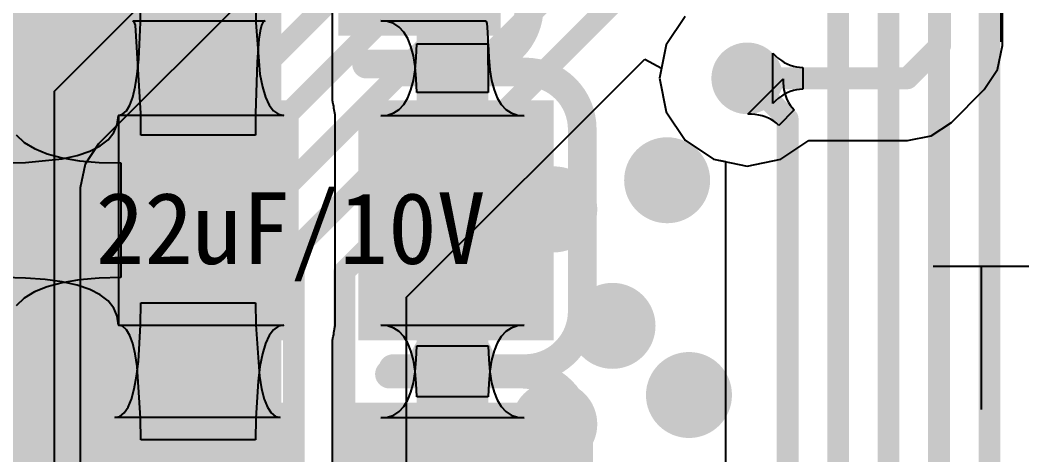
# Model space of a CAD drawing. Header units: millimetres. Extents: x -30 to 3.5, y -1.1 to 91.3.
# Drawn here: x -11.7 to -4.66, y 55.87 to 58.9 of the extents above; entities that cross this region are included whole.
import ezdxf

# ---------------------------------------------------------------- set-up
doc = ezdxf.new("R2010")
doc.units = ezdxf.units.MM
for name, color, linetype in [('BottomLayer', 5, 'Continuous'), ('MultiLayer', 9, 'Continuous'), ('TopLayer', 1, 'Continuous'), ('TopOverlay', 2, 'Continuous'), ('TopPaste', 8, 'Continuous'), ('TopSolder', 216, 'Continuous'), ('ViaHoleLayer', 16, 'Continuous')]:
    doc.layers.add(name, color=color, linetype=linetype)

# ---------------------------------------------------------------- blocks, each defined once
blk = doc.blocks.new('LC_0805_C_3')
at = {"layer": 'TopLayer'}
for points in [[(-1.47, -0.735), (-0.31, -0.735), (-1.47, 0.735), (-0.31, 0.735)], [(0.31, -0.735), (1.47, -0.735), (0.31, 0.735), (1.47, 0.735)]]:
    blk.add_solid(points, dxfattribs=at)
at = {"layer": 'TopOverlay', "const_width": 0.2}
for points in [[(-1.77, 0.635, -0.414214), (-1.37, 1.035)], [(1.37, 1.035, -0.414213), (1.77, 0.635)], [(-1.37, -1.035, -0.414213), (-1.77, -0.635)], [(1.77, -0.635, -0.414214), (1.37, -1.035)]]:
    blk.add_lwpolyline(points, format="xyb", dxfattribs=at)
for points in [[(-1.37, 1.035), (-0.45, 1.035)], [(0.45, 1.035), (1.37, 1.035)], [(-1.77, -0.635), (-1.77, 0.635)], [(1.77, -0.635), (1.77, 0.635)], [(-1.37, -1.035), (-0.45, -1.035)], [(0.45, -1.035), (1.37, -1.035)]]:
    blk.add_lwpolyline(points, dxfattribs=at)
at = {"layer": 'TopOverlay', "const_width": 0.1}
for points in [[(-1.42, 1.035, 1), (-1.32, 1.035, 1)], [(-1.42, 1.035, 1), (-1.32, 1.035, 1)], [(-0.5, 1.035, 1), (-0.4, 1.035, 1)], [(0.4, 1.035, 1), (0.5, 1.035, 1)], [(1.32, 1.035, 1), (1.42, 1.035, 1)], [(1.32, 1.035, 1), (1.42, 1.035, 1)], [(-1.82, 0.635, 1), (-1.72, 0.635, 1)], [(-1.82, 0.635, 1), (-1.72, 0.635, 1)], [(1.72, 0.635, 1), (1.82, 0.635, 1)], [(1.72, 0.635, 1), (1.82, 0.635, 1)], [(-1.82, -0.635, 1), (-1.72, -0.635, 1)], [(-1.82, -0.635, 1), (-1.72, -0.635, 1)], [(1.72, -0.635, 1), (1.82, -0.635, 1)], [(1.72, -0.635, 1), (1.82, -0.635, 1)], [(-1.42, -1.035, 1), (-1.32, -1.035, 1)], [(-1.42, -1.035, 1), (-1.32, -1.035, 1)], [(-0.5, -1.035, 1), (-0.4, -1.035, 1)], [(0.4, -1.035, 1), (0.5, -1.035, 1)], [(1.32, -1.035, 1), (1.42, -1.035, 1)], [(1.32, -1.035, 1), (1.42, -1.035, 1)]]:
    blk.add_lwpolyline(points, format="xyb", close=True, dxfattribs=at)
at = {"layer": 'TopPaste'}
for points in [[(-1.47, -0.735), (-0.31, -0.735), (-1.47, 0.735), (-0.31, 0.735)], [(0.31, -0.735), (1.47, -0.735), (0.31, 0.735), (1.47, 0.735)]]:
    blk.add_solid(points, dxfattribs=at)
at = {"layer": 'TopSolder'}
for points in [[(-1.5716, -0.8366), (-0.2084, -0.8366), (-1.5716, 0.8366), (-0.2084, 0.8366)], [(0.2084, -0.8366), (1.5716, -0.8366), (0.2084, 0.8366), (1.5716, 0.8366)]]:
    blk.add_solid(points, dxfattribs=at)
blk = doc.blocks.new('IND_4X4_33')
at = {"layer": 'TopLayer'}
for points in [[(-0.75, -2), (-0.75, 2), (-2.25, -2), (-2.25, 2)], [(2.25, -2), (2.25, 2), (0.75, -2), (0.75, 2)]]:
    blk.add_solid(points, dxfattribs=at)
at = {"layer": 'TopOverlay', "const_width": 0.127}
for points in [[(-0.85, 1.9), (0.85, 1.9)], [(-0.85, -1.9), (0.85, -1.9)]]:
    blk.add_lwpolyline(points, dxfattribs=at)
at = {"layer": 'TopOverlay', "const_width": 0.0635}
for points in [[(-0.8818, 1.9, 1), (-0.8183, 1.9, 1)], [(0.8183, 1.9, 1), (0.8818, 1.9, 1)], [(-0.8818, -1.9, 1), (-0.8183, -1.9, 1)], [(0.8183, -1.9, 1), (0.8818, -1.9, 1)]]:
    blk.add_lwpolyline(points, format="xyb", close=True, dxfattribs=at)
at = {"layer": 'TopPaste'}
for points in [[(-0.75, -2), (-0.75, 2), (-2.25, -2), (-2.25, 2)], [(2.25, -2), (2.25, 2), (0.75, -2), (0.75, 2)]]:
    blk.add_solid(points, dxfattribs=at)
at = {"layer": 'TopSolder'}
for points in [[(-0.6484, -2.1016), (-0.6484, 2.1016), (-2.3516, -2.1016), (-2.3516, 2.1016)], [(2.3516, -2.1016), (2.3516, 2.1016), (0.6484, -2.1016), (0.6484, 2.1016)]]:
    blk.add_solid(points, dxfattribs=at)
blk = doc.blocks.new('LC_0603_C_57')
at = {"layer": 'TopLayer'}
for points in [[(-1.235, -0.49), (-0.305, -0.49), (-1.235, 0.49), (-0.305, 0.49)], [(0.305, -0.49), (1.235, -0.49), (0.305, 0.49), (1.235, 0.49)]]:
    blk.add_solid(points, dxfattribs=at)
at = {"layer": 'TopOverlay', "const_width": 0.2}
for points in [[(-1.535, 0.39, -0.414213), (-1.135, 0.79)], [(1.135, 0.79, -0.414213), (1.535, 0.39)], [(-1.135, -0.79, -0.414213), (-1.535, -0.39)], [(1.535, -0.39, -0.414213), (1.135, -0.79)]]:
    blk.add_lwpolyline(points, format="xyb", dxfattribs=at)
for points in [[(-1.135, 0.79), (-0.4, 0.79)], [(0.4, 0.79), (1.135, 0.79)], [(-1.535, -0.39), (-1.535, 0.39)], [(1.535, -0.39), (1.535, 0.39)], [(-1.135, -0.79), (-0.4, -0.79)], [(0.4, -0.79), (1.135, -0.79)]]:
    blk.add_lwpolyline(points, dxfattribs=at)
at = {"layer": 'TopOverlay', "const_width": 0.1}
for points in [[(-1.185, 0.79, 1), (-1.085, 0.79, 1)], [(-1.185, 0.79, 1), (-1.085, 0.79, 1)], [(-0.45, 0.79, 1), (-0.35, 0.79, 1)], [(0.35, 0.79, 1), (0.45, 0.79, 1)], [(1.085, 0.79, 1), (1.185, 0.79, 1)], [(1.085, 0.79, 1), (1.185, 0.79, 1)], [(-1.585, 0.39, 1), (-1.485, 0.39, 1)], [(-1.585, 0.39, 1), (-1.485, 0.39, 1)], [(1.485, 0.39, 1), (1.585, 0.39, 1)], [(1.485, 0.39, 1), (1.585, 0.39, 1)], [(-1.585, -0.39, 1), (-1.485, -0.39, 1)], [(-1.585, -0.39, 1), (-1.485, -0.39, 1)], [(1.485, -0.39, 1), (1.585, -0.39, 1)], [(1.485, -0.39, 1), (1.585, -0.39, 1)], [(-1.185, -0.79, 1), (-1.085, -0.79, 1)], [(-1.185, -0.79, 1), (-1.085, -0.79, 1)], [(-0.45, -0.79, 1), (-0.35, -0.79, 1)], [(0.35, -0.79, 1), (0.45, -0.79, 1)], [(1.085, -0.79, 1), (1.185, -0.79, 1)], [(1.085, -0.79, 1), (1.185, -0.79, 1)]]:
    blk.add_lwpolyline(points, format="xyb", close=True, dxfattribs=at)
at = {"layer": 'TopPaste'}
for points in [[(-1.235, -0.49), (-0.305, -0.49), (-1.235, 0.49), (-0.305, 0.49)], [(0.305, -0.49), (1.235, -0.49), (0.305, 0.49), (1.235, 0.49)]]:
    blk.add_solid(points, dxfattribs=at)
at = {"layer": 'TopSolder'}
for points in [[(-1.3366, -0.5916), (-0.2034, -0.5916), (-1.3366, 0.5916), (-0.2034, 0.5916)], [(0.2034, -0.5916), (1.3366, -0.5916), (0.2034, 0.5916), (1.3366, 0.5916)]]:
    blk.add_solid(points, dxfattribs=at)
blk = doc.blocks.new('LC_0805_C_58')
at = {"layer": 'TopLayer'}
for points in [[(-1.47, -0.735), (-0.31, -0.735), (-1.47, 0.735), (-0.31, 0.735)], [(0.31, -0.735), (1.47, -0.735), (0.31, 0.735), (1.47, 0.735)]]:
    blk.add_solid(points, dxfattribs=at)
at = {"layer": 'TopOverlay', "const_width": 0.2}
for points in [[(-1.77, 0.635, -0.414214), (-1.37, 1.035)], [(1.37, 1.035, -0.414213), (1.77, 0.635)], [(-1.37, -1.035, -0.414213), (-1.77, -0.635)], [(1.77, -0.635, -0.414214), (1.37, -1.035)]]:
    blk.add_lwpolyline(points, format="xyb", dxfattribs=at)
for points in [[(-1.37, 1.035), (-0.45, 1.035)], [(0.45, 1.035), (1.37, 1.035)], [(-1.77, -0.635), (-1.77, 0.635)], [(1.77, -0.635), (1.77, 0.635)], [(-1.37, -1.035), (-0.45, -1.035)], [(0.45, -1.035), (1.37, -1.035)]]:
    blk.add_lwpolyline(points, dxfattribs=at)
at = {"layer": 'TopOverlay', "const_width": 0.1}
for points in [[(-1.42, 1.035, 1), (-1.32, 1.035, 1)], [(-1.42, 1.035, 1), (-1.32, 1.035, 1)], [(-0.5, 1.035, 1), (-0.4, 1.035, 1)], [(0.4, 1.035, 1), (0.5, 1.035, 1)], [(1.32, 1.035, 1), (1.42, 1.035, 1)], [(1.32, 1.035, 1), (1.42, 1.035, 1)], [(-1.82, 0.635, 1), (-1.72, 0.635, 1)], [(-1.82, 0.635, 1), (-1.72, 0.635, 1)], [(1.72, 0.635, 1), (1.82, 0.635, 1)], [(1.72, 0.635, 1), (1.82, 0.635, 1)], [(-1.82, -0.635, 1), (-1.72, -0.635, 1)], [(-1.82, -0.635, 1), (-1.72, -0.635, 1)], [(1.72, -0.635, 1), (1.82, -0.635, 1)], [(1.72, -0.635, 1), (1.82, -0.635, 1)], [(-1.42, -1.035, 1), (-1.32, -1.035, 1)], [(-1.42, -1.035, 1), (-1.32, -1.035, 1)], [(-0.5, -1.035, 1), (-0.4, -1.035, 1)], [(0.4, -1.035, 1), (0.5, -1.035, 1)], [(1.32, -1.035, 1), (1.42, -1.035, 1)], [(1.32, -1.035, 1), (1.42, -1.035, 1)]]:
    blk.add_lwpolyline(points, format="xyb", close=True, dxfattribs=at)
at = {"layer": 'TopPaste'}
for points in [[(-1.47, -0.735), (-0.31, -0.735), (-1.47, 0.735), (-0.31, 0.735)], [(0.31, -0.735), (1.47, -0.735), (0.31, 0.735), (1.47, 0.735)]]:
    blk.add_solid(points, dxfattribs=at)
at = {"layer": 'TopSolder'}
for points in [[(-1.5716, -0.8366), (-0.2084, -0.8366), (-1.5716, 0.8366), (-0.2084, 0.8366)], [(0.2084, -0.8366), (1.5716, -0.8366), (0.2084, 0.8366), (1.5716, 0.8366)]]:
    blk.add_solid(points, dxfattribs=at)

msp = doc.modelspace()

# ---------------------------------------------------------------- linework, layer by layer
at = {"layer": 'BottomLayer'}
for p, q in [((-8.5995, 60.5947), (-11.1557, 58.0385)), ((-11.4628, 58.4068), (-10.8341, 59.0355)), ((-9.0063, 56.9683), (-7.3439, 58.6306)), ((-7.3439, 58.6306), (-7.2269, 58.5681)), ((-7.2269, 58.5681), (-7.2412, 58.4962)), ((-7.2412, 58.4962), (-7.1946, 58.2621)), ((-6.6254, 58.2462), (-6.3794, 58.4922)), ((-6.3794, 58.4922), (-6.379, 58.4655)), ((-6.379, 58.4655), (-6.377, 58.4399)), ((-6.377, 58.4399), (-6.3733, 58.4155)), ((-11.4628, 49.1394), (-11.4628, 58.4068)), ((-6.3733, 58.4155), (-6.368, 58.3921)), ((-6.368, 58.3921), (-6.361, 58.3699)), ((-6.361, 58.3699), (-6.3523, 58.3487)), ((-6.3523, 58.3487), (-6.342, 58.3287)), ((-6.342, 58.3287), (-6.33, 58.3099)), ((-6.33, 58.3099), (-6.3164, 58.2921)), ((-6.3164, 58.2921), (-6.3012, 58.2755)), ((-7.1946, 58.2621), (-7.062, 58.0636)), ((-6.5987, 58.2458), (-6.6254, 58.2462)), ((-6.5731, 58.2438), (-6.5987, 58.2458)), ((-6.5487, 58.2401), (-6.5731, 58.2438)), ((-6.5253, 58.2348), (-6.5487, 58.2401)), ((-6.5031, 58.2278), (-6.5253, 58.2348)), ((-6.4819, 58.2191), (-6.5031, 58.2278)), ((-6.4619, 58.2088), (-6.4819, 58.2191)), ((-6.4431, 58.1968), (-6.4619, 58.2088)), ((-6.3012, 58.2755), (-6.4087, 58.168)), ((-6.4253, 58.1832), (-6.4431, 58.1968)), ((-6.4087, 58.168), (-6.4253, 58.1832)), ((-11.1557, 58.0385), (-11.2499, 57.8976)), ((-7.062, 58.0636), (-6.8635, 57.931)), ((-6.8635, 57.931), (-6.7815, 57.9147)), ((-11.2499, 57.8976), (-11.2829, 57.7314)), ((-6.7815, 57.9147), (-6.7815, 40.0734)), ((-11.2829, 57.7314), (-11.2829, 51.2482)), ((-9.0063, 51.8314), (-9.0063, 56.9683))]:
    msp.add_line(p, q, dxfattribs=at)
for points, const_width in [([(-4.9392, 40.7076), (-4.9392, 60.7503)], 0.152), ([(-11.3746, 58.0167), (-9.0678, 60.3235)], 0.5), ([(-12.0746, 58.6602), (-10.4606, 60.2742)], 0.5), ([(-10.8486, 57.7314), (-8.1652, 60.4148)], 0.152), ([(-5.2912, 40.5464), (-5.2912, 60.3584)], 0.152), ([(-10.4966, 57.5856), (-7.8132, 60.269)], 0.152), ([(-10.1446, 57.4398), (-7.4612, 60.1232)], 0.152), ([(-9.7926, 57.294), (-7.1092, 59.9774)], 0.152), ([(-9.4406, 57.1482), (-6.7572, 59.8316)], 0.152), ([(-5.6432, 40.365), (-5.6432, 59.7205)], 0.152), ([(-5.9952, 40.2192), (-5.9952, 59.259)], 0.152), ([(-6.6294, 58.4962), (-6.3472, 58.214)], 0.152), ([(-6.3472, 40.0734), (-6.3472, 58.214)], 0.152), ([(-11.3746, 48.8488), (-11.3746, 58.0167)], 0.5), ([(-10.8486, 51.2482), (-10.8486, 57.7314)], 0.152), ([(-10.4966, 51.394), (-10.4966, 57.5856)], 0.152), ([(-10.1446, 51.5398), (-10.1446, 57.4398)], 0.152), ([(-9.7926, 51.6856), (-9.7926, 57.294)], 0.152), ([(-9.4406, 51.8314), (-9.4406, 57.1482)], 0.152)]:
    msp.add_lwpolyline(points, dxfattribs=dict(at, const_width=const_width))
for points, const_width in [([(-6.7544, 58.4962, 1), (-6.5044, 58.4962, 1)], 0.25), ([(-6.6674, 58.4962, 1), (-6.5914, 58.4962, 1)], 0.076), ([(-6.3852, 58.214, 1), (-6.3092, 58.214, 1)], 0.076), ([(-6.3852, 58.214, 1), (-6.3092, 58.214, 1)], 0.076), ([(-11.4996, 58.0167, 1), (-11.2496, 58.0167, 1)], 0.25), ([(-11.4996, 58.0167, 1), (-11.2496, 58.0167, 1)], 0.25), ([(-7.3382, 57.785, 1), (-7.0382, 57.785, 1)], 0.3), ([(-8.1256, 57.5818, 1), (-7.8256, 57.5818, 1)], 0.3), ([(-10.8866, 57.7314, 1), (-10.8106, 57.7314, 1)], 0.076), ([(-10.8866, 57.7314, 1), (-10.8106, 57.7314, 1)], 0.076), ([(-10.5346, 57.5856, 1), (-10.4586, 57.5856, 1)], 0.076), ([(-10.5346, 57.5856, 1), (-10.4586, 57.5856, 1)], 0.076), ([(-10.1826, 57.4398, 1), (-10.1066, 57.4398, 1)], 0.076), ([(-10.1826, 57.4398, 1), (-10.1066, 57.4398, 1)], 0.076), ([(-9.8306, 57.294, 1), (-9.7546, 57.294, 1)], 0.076), ([(-9.8306, 57.294, 1), (-9.7546, 57.294, 1)], 0.076), ([(-9.4786, 57.1482, 1), (-9.4026, 57.1482, 1)], 0.076), ([(-9.4786, 57.1482, 1), (-9.4026, 57.1482, 1)], 0.076), ([(-7.7192, 56.769, 1), (-7.4192, 56.769, 1)], 0.3), ([(-8.8368, 56.4896, 1), (-8.5368, 56.4896, 1)], 0.3), ([(-7.1858, 56.2864, 1), (-6.8858, 56.2864, 1)], 0.3), ([(-8.1256, 56.0832, 1), (-7.8256, 56.0832, 1)], 0.3)]:
    msp.add_lwpolyline(points, format="xyb", close=True, dxfattribs=dict(at, const_width=const_width))
at = {"layer": 'MultiLayer'}
for points, const_width in [([(-6.7544, 58.4962, 1), (-6.5044, 58.4962, 1)], 0.25), ([(-7.3382, 57.785, 1), (-7.0382, 57.785, 1)], 0.3), ([(-8.1256, 57.5818, 1), (-7.8256, 57.5818, 1)], 0.3), ([(-7.7192, 56.769, 1), (-7.4192, 56.769, 1)], 0.3), ([(-8.8368, 56.4896, 1), (-8.5368, 56.4896, 1)], 0.3), ([(-7.1858, 56.2864, 1), (-6.8858, 56.2864, 1)], 0.3), ([(-8.1256, 56.0832, 1), (-7.8256, 56.0832, 1)], 0.3)]:
    msp.add_lwpolyline(points, format="xyb", close=True, dxfattribs=dict(at, const_width=const_width))
at = {"layer": 'TopLayer'}
for p, q in [((-4.8489, 58.7248), (-4.8489, 61.1649)), ((-9.5237, 58.3422), (-9.5237, 60.6699)), ((-10.8622, 58.8853), (-10.8606, 59.0373)), ((-10.0606, 59.0373), (-10.0586, 58.8853)), ((-7.062, 58.9288), (-7.1946, 58.7303)), ((-10.9064, 58.8905), (-10.9171, 58.8985)), ((-10.9171, 58.8985), (-9.9937, 58.8985)), ((-10.8968, 58.8665), (-10.9064, 58.8905)), ((-10.8612, 58.2505), (-10.8968, 58.8665)), ((-10.8747, 58.6293), (-10.8622, 58.8853)), ((-10.0586, 58.8853), (-10.0291, 58.5253)), ((-10.0178, 58.8665), (-10.0278, 58.8265)), ((-10.0064, 58.8905), (-10.0178, 58.8665)), ((-9.9937, 58.8985), (-10.0064, 58.8905)), ((-9.1383, 58.8935), (-9.1858, 58.8985)), ((-9.1858, 58.8985), (-8.4537, 58.8985)), ((-9.0958, 58.8785), (-9.1383, 58.8935)), ((-9.0583, 58.8535), (-9.0958, 58.8785)), ((-9.0258, 58.8185), (-9.0583, 58.8535)), ((-8.4537, 58.8985), (-8.4503, 58.8935)), ((-8.4503, 58.8935), (-8.4473, 58.8785)), ((-8.4473, 58.8785), (-8.4446, 58.8535)), ((-8.4446, 58.8535), (-8.4403, 58.7735)), ((-10.0365, 58.7705), (-10.0499, 58.6105)), ((-10.0278, 58.8265), (-10.0365, 58.7705)), ((-8.9983, 58.7735), (-9.0258, 58.8185)), ((-8.9758, 58.7185), (-8.9983, 58.7735)), ((-8.4403, 58.7735), (-8.4358, 58.3985)), ((-8.9583, 58.6535), (-8.9758, 58.7185)), ((-8.9383, 58.6417), (-8.9358, 58.7373)), ((-8.9358, 58.7373), (-8.4358, 58.7373)), ((-8.4358, 58.7373), (-8.4333, 58.6417)), ((-7.1946, 58.7303), (-7.2412, 58.4962)), ((-4.8819, 58.5586), (-4.8489, 58.7248)), ((-10.8856, 58.5253), (-10.8747, 58.6293)), ((-8.9458, 58.5785), (-8.9583, 58.6535)), ((-8.9458, 58.5562), (-8.9383, 58.6417)), ((-8.4333, 58.6417), (-8.4258, 58.5562)), ((-6.4509, 58.3212), (-6.4509, 58.6712)), ((-6.4509, 58.6712), (-6.4313, 58.6524)), ((-6.4313, 58.6524), (-6.4114, 58.6356)), ((-6.4114, 58.6356), (-6.3912, 58.6207)), ((-10.0499, 58.6105), (-10.0599, 58.2505)), ((-8.9383, 58.4935), (-8.9458, 58.5785)), ((-6.3912, 58.6207), (-6.3707, 58.6078)), ((-6.3707, 58.6078), (-6.3499, 58.597)), ((-6.3499, 58.597), (-6.3288, 58.588)), ((-6.3288, 58.588), (-6.3074, 58.5811)), ((-6.3074, 58.5811), (-6.2856, 58.5762)), ((-6.2856, 58.5762), (-6.2636, 58.5732)), ((-6.2636, 58.5732), (-6.2412, 58.5722)), ((-6.2412, 58.5722), (-6.2412, 58.4202)), ((-4.9761, 58.4177), (-4.8819, 58.5586)), ((-10.8997, 58.4373), (-10.8856, 58.5253)), ((-10.0291, 58.5253), (-10.0114, 58.4373)), ((-8.9583, 58.4807), (-8.9458, 58.5562)), ((-8.9358, 58.3985), (-8.9383, 58.4935)), ((-8.4258, 58.5562), (-8.4133, 58.4807)), ((-7.2412, 58.4962), (-7.1946, 58.2621)), ((-10.9169, 58.3653), (-10.8997, 58.4373)), ((-10.0114, 58.4373), (-9.9897, 58.3653)), ((-8.9758, 58.4153), (-8.9583, 58.4807)), ((-8.4133, 58.4807), (-8.3958, 58.4153)), ((-6.2636, 58.4192), (-6.2856, 58.4162)), ((-6.2412, 58.4202), (-6.2636, 58.4192)), ((-5.2047, 58.1891), (-4.9761, 58.4177)), ((-10.9373, 58.3093), (-10.9169, 58.3653)), ((-9.9897, 58.3653), (-9.9641, 58.3093)), ((-9.0258, 58.3147), (-8.9983, 58.36)), ((-8.9983, 58.36), (-8.9758, 58.4153)), ((-8.4358, 58.3985), (-8.9358, 58.3985)), ((-8.3958, 58.4153), (-8.3733, 58.36)), ((-8.3733, 58.36), (-8.3458, 58.3147)), ((-6.4114, 58.3568), (-6.4313, 58.34)), ((-6.3912, 58.3717), (-6.4114, 58.3568)), ((-6.3707, 58.3846), (-6.3912, 58.3717)), ((-6.3499, 58.3954), (-6.3707, 58.3846)), ((-6.3288, 58.4044), (-6.3499, 58.3954)), ((-6.3074, 58.4113), (-6.3288, 58.4044)), ((-6.2856, 58.4162), (-6.3074, 58.4113)), ((-10.9608, 58.2693), (-10.9373, 58.3093)), ((-9.9641, 58.3093), (-9.9346, 58.2693)), ((-9.5187, 58.317), (-9.5237, 58.3422)), ((-9.5127, 58.3019), (-9.5187, 58.317)), ((-9.5129, 58.2878), (-9.5127, 58.3019)), ((-9.5035, 58.2406), (-9.5129, 58.2878)), ((-9.0958, 58.2544), (-9.0583, 58.2795)), ((-9.0583, 58.2795), (-9.0258, 58.3147)), ((-8.3458, 58.3147), (-8.3133, 58.2795)), ((-8.3133, 58.2795), (-8.2758, 58.2544)), ((-6.4313, 58.34), (-6.4509, 58.3212)), ((-11.0251, 58.1743), (-11.0171, 58.2373)), ((-11.0171, 58.2373), (-10.9874, 58.2453)), ((-9.8637, 58.2373), (-11.0171, 58.2373)), ((-11.0171, 58.2373), (-11.0171, 56.7739)), ((-10.9874, 58.2453), (-10.9608, 58.2693)), ((-10.8606, 58.0985), (-10.8612, 58.2505)), ((-10.0599, 58.2505), (-10.0606, 58.0985)), ((-9.9346, 58.2693), (-9.9011, 58.2453)), ((-9.9011, 58.2453), (-9.8637, 58.2373)), ((-9.5035, 56.7706), (-9.5035, 58.2406)), ((-9.1858, 58.2343), (-9.1383, 58.2393)), ((-8.1858, 58.2343), (-9.1858, 58.2343)), ((-9.1383, 58.2393), (-9.0958, 58.2544)), ((-8.2758, 58.2544), (-8.2333, 58.2393)), ((-8.2333, 58.2393), (-8.1858, 58.2343)), ((-7.1946, 58.2621), (-7.062, 58.0636)), ((-11.0491, 58.1179), (-11.0251, 58.1743)), ((-5.3456, 58.0949), (-5.2047, 58.1891)), ((-11.7303, 58.1016), (-11.6741, 58.0496)), ((-11.1451, 58.025), (-11.0891, 58.0681)), ((-11.0891, 58.0681), (-11.0491, 58.1179)), ((-10.0606, 58.0985), (-10.8606, 58.0985)), ((-5.5118, 58.0619), (-5.3456, 58.0949)), ((-11.6741, 58.0496), (-11.6018, 58.0056)), ((-11.6018, 58.0056), (-11.5135, 57.9696)), ((-11.2171, 57.9885), (-11.1451, 58.025)), ((-7.062, 58.0636), (-6.8635, 57.931)), ((-6.3953, 57.931), (-6.1995, 58.0619)), ((-6.1995, 58.0619), (-5.5118, 58.0619)), ((-11.6651, 57.9089), (-11.4091, 57.9355)), ((-11.5135, 57.9696), (-11.4091, 57.9416)), ((-11.4091, 57.9355), (-11.3051, 57.9587)), ((-11.4091, 57.9416), (-11.2886, 57.9216)), ((-11.3051, 57.9587), (-11.2171, 57.9885)), ((-6.8635, 57.931), (-6.6294, 57.8844)), ((-6.6294, 57.8844), (-6.3953, 57.931)), ((-11.8171, 57.9056), (-11.6651, 57.9089)), ((-11.2886, 57.9216), (-11.1521, 57.9096)), ((-11.1521, 57.9096), (-10.9995, 57.9056)), ((-10.9995, 57.9056), (-10.9995, 57.1056)), ((-11.6651, 57.1023), (-11.8171, 57.1056)), ((-11.5291, 57.0923), (-11.6651, 57.1023)), ((-11.4091, 57.0757), (-11.5291, 57.0923)), ((-11.2886, 57.0896), (-11.4091, 57.0696)), ((-11.1521, 57.1016), (-11.2886, 57.0896)), ((-10.9995, 57.1056), (-11.1521, 57.1016)), ((-11.5135, 57.0416), (-11.6018, 57.0056)), ((-11.4091, 57.0696), (-11.5135, 57.0416)), ((-11.3051, 57.0525), (-11.4091, 57.0757)), ((-11.2171, 57.0227), (-11.3051, 57.0525)), ((-11.1451, 56.9862), (-11.2171, 57.0227)), ((-11.6741, 56.9616), (-11.7303, 56.9096)), ((-11.6018, 57.0056), (-11.6741, 56.9616)), ((-11.0891, 56.9431), (-11.1451, 56.9862)), ((-11.0491, 56.8933), (-11.0891, 56.9431)), ((-11.0251, 56.8369), (-11.0491, 56.8933)), ((-10.8624, 56.7771), (-10.8606, 56.9291)), ((-10.8606, 56.9291), (-10.0606, 56.9291)), ((-10.0606, 56.9291), (-10.0589, 56.7771)), ((-11.0171, 56.7739), (-11.0251, 56.8369)), ((-10.9874, 56.7659), (-11.0171, 56.7739)), ((-11.0171, 56.7739), (-9.8637, 56.7739)), ((-10.9608, 56.7419), (-10.9874, 56.7659)), ((-10.9373, 56.7019), (-10.9608, 56.7419)), ((-10.877, 56.5211), (-10.8624, 56.7771)), ((-10.0589, 56.7771), (-10.0332, 56.4171)), ((-9.9346, 56.7419), (-9.9641, 56.7019)), ((-9.9011, 56.7659), (-9.9346, 56.7419)), ((-9.8637, 56.7739), (-9.9011, 56.7659)), ((-9.5129, 56.7234), (-9.5035, 56.7706)), ((-9.1383, 56.7689), (-9.1858, 56.7739)), ((-9.1858, 56.7739), (-8.1858, 56.7739)), ((-9.0958, 56.7539), (-9.1383, 56.7689)), ((-9.0583, 56.7289), (-9.0958, 56.7539)), ((-9.0258, 56.6939), (-9.0583, 56.7289)), ((-8.3133, 56.7289), (-8.3458, 56.6939)), ((-8.2758, 56.7539), (-8.3133, 56.7289)), ((-8.2333, 56.7689), (-8.2758, 56.7539)), ((-8.1858, 56.7739), (-8.2333, 56.7689)), ((-10.9169, 56.6459), (-10.9373, 56.7019)), ((-9.9641, 56.7019), (-9.9897, 56.6459)), ((-9.5237, 56.669), (-9.5187, 56.6942)), ((-9.5237, 54.5846), (-9.5237, 56.669)), ((-9.5187, 56.6942), (-9.5127, 56.7093)), ((-9.5127, 56.7093), (-9.5129, 56.7234)), ((-8.9983, 56.6489), (-9.0258, 56.6939)), ((-8.3458, 56.6939), (-8.3733, 56.6489)), ((-10.8997, 56.5739), (-10.9169, 56.6459)), ((-9.9897, 56.6459), (-10.0114, 56.5739)), ((-8.9758, 56.5939), (-8.9983, 56.6489)), ((-8.9583, 56.5289), (-8.9758, 56.5939)), ((-8.9383, 56.5335), (-8.9358, 56.6291)), ((-8.9358, 56.6291), (-8.4358, 56.6291)), ((-8.4358, 56.6291), (-8.4333, 56.5335)), ((-8.3958, 56.5939), (-8.4133, 56.5289)), ((-8.3733, 56.6489), (-8.3958, 56.5939)), ((-10.8856, 56.4859), (-10.8997, 56.5739)), ((-10.8897, 56.4171), (-10.877, 56.5211)), ((-10.0114, 56.5739), (-10.0291, 56.4859)), ((-8.9458, 56.4539), (-8.9583, 56.5289)), ((-8.9458, 56.448), (-8.9383, 56.5335)), ((-8.4333, 56.5335), (-8.4258, 56.448)), ((-8.4133, 56.5289), (-8.4258, 56.4539)), ((-10.8622, 56.1259), (-10.8856, 56.4859)), ((-10.0291, 56.4859), (-10.0429, 56.3819)), ((-8.9583, 56.3725), (-8.9458, 56.448)), ((-8.9383, 56.3689), (-8.9458, 56.4539)), ((-8.4258, 56.4539), (-8.4333, 56.3689)), ((-8.4258, 56.448), (-8.4133, 56.3725)), ((-10.9061, 56.3291), (-10.8897, 56.4171)), ((-10.0429, 56.3819), (-10.0586, 56.1259)), ((-10.0332, 56.4171), (-10.0177, 56.3291)), ((-10.9261, 56.2571), (-10.9061, 56.3291)), ((-10.0177, 56.3291), (-9.9989, 56.2571)), ((-8.9983, 56.2518), (-8.9758, 56.3071)), ((-8.9758, 56.3071), (-8.9583, 56.3725)), ((-8.9358, 56.2739), (-8.9383, 56.3689)), ((-8.4333, 56.3689), (-8.4358, 56.2739)), ((-8.4133, 56.3725), (-8.3958, 56.3071)), ((-8.3958, 56.3071), (-8.3733, 56.2518)), ((-10.9497, 56.2011), (-10.9261, 56.2571)), ((-9.9989, 56.2571), (-9.9766, 56.2011)), ((-9.0258, 56.2065), (-8.9983, 56.2518)), ((-8.4358, 56.2739), (-8.9358, 56.2739)), ((-8.3733, 56.2518), (-8.3458, 56.2065)), ((-10.977, 56.1611), (-10.9497, 56.2011)), ((-9.9766, 56.2011), (-9.9508, 56.1611)), ((-9.0958, 56.1462), (-9.0583, 56.1713)), ((-9.0583, 56.1713), (-9.0258, 56.2065)), ((-8.3458, 56.2065), (-8.3133, 56.1713)), ((-8.3133, 56.1713), (-8.2758, 56.1462)), ((-11.0425, 56.1291), (-11.0079, 56.1371)), ((-9.8891, 56.1291), (-11.0425, 56.1291)), ((-11.0079, 56.1371), (-10.977, 56.1611)), ((-10.8606, 55.9739), (-10.8622, 56.1259)), ((-10.0586, 56.1259), (-10.0606, 55.9739)), ((-9.9508, 56.1611), (-9.9217, 56.1371)), ((-9.9217, 56.1371), (-9.8891, 56.1291)), ((-9.1858, 56.1261), (-9.1383, 56.1311)), ((-8.1858, 56.1261), (-9.1858, 56.1261)), ((-9.1383, 56.1311), (-9.0958, 56.1462)), ((-8.2758, 56.1462), (-8.2333, 56.1311)), ((-8.2333, 56.1311), (-8.1858, 56.1261)), ((-10.0606, 55.9739), (-10.8606, 55.9739))]:
    msp.add_line(p, q, dxfattribs=at)
for points, const_width in [([(-5.2832, 58.7248), (-5.2832, 61.8817)], 0.152), ([(-10.4606, 57.5056), (-10.4606, 60.2742)], 0.8), ([(-8.6858, 55.3974), (-8.6858, 59.1556)], 0.5), ([(-5.5118, 58.4962), (-5.2832, 58.7248)], 0.152), ([(-6.6294, 58.4962), (-5.5118, 58.4962)], 0.152), ([(-12.1962, 57.5056), (-10.4606, 57.5056)], 0.8), ([(-10.4606, 55.4026), (-10.4606, 57.5056)], 0.8), ([(-10.4606, 57.5056), (-10.4404, 57.5056)], 0.8)]:
    msp.add_lwpolyline(points, dxfattribs=dict(at, const_width=const_width))
for points, const_width in [([(-5.3212, 58.7248, 1), (-5.2452, 58.7248, 1)], 0.076), ([(-5.3212, 58.7248, 1), (-5.2452, 58.7248, 1)], 0.076), ([(-6.7544, 58.4962, 1), (-6.5044, 58.4962, 1)], 0.25), ([(-6.6674, 58.4962, 1), (-6.5914, 58.4962, 1)], 0.076), ([(-5.5498, 58.4962, 1), (-5.4738, 58.4962, 1)], 0.076), ([(-5.5498, 58.4962, 1), (-5.4738, 58.4962, 1)], 0.076), ([(-7.3382, 57.785, 1), (-7.0382, 57.785, 1)], 0.3), ([(-10.6606, 57.5056, 1), (-10.2606, 57.5056, 1)], 0.4), ([(-10.6606, 57.5056, 1), (-10.2606, 57.5056, 1)], 0.4), ([(-10.6606, 57.5056, 1), (-10.2606, 57.5056, 1)], 0.4), ([(-10.6606, 57.5056, 1), (-10.2606, 57.5056, 1)], 0.4), ([(-10.6404, 57.5056, 1), (-10.2404, 57.5056, 1)], 0.4), ([(-8.1256, 57.5818, 1), (-7.8256, 57.5818, 1)], 0.3), ([(-7.7192, 56.769, 1), (-7.4192, 56.769, 1)], 0.3), ([(-8.8368, 56.4896, 1), (-8.5368, 56.4896, 1)], 0.3), ([(-7.1858, 56.2864, 1), (-6.8858, 56.2864, 1)], 0.3), ([(-8.1256, 56.0832, 1), (-7.8256, 56.0832, 1)], 0.3)]:
    msp.add_lwpolyline(points, format="xyb", close=True, dxfattribs=dict(at, const_width=const_width))
msp.add_solid([(-13.2842, 54.5846), (-9.8806, 54.5846), (-13.2842, 60.7822), (-9.8806, 60.7822)], dxfattribs=at)
at = {"layer": 'TopOverlay'}
for p, q in [((-4.8595, 59.75), (-4.8595, 58.7502)), ((-5.3309, 57.1846), (-4.6643, 57.1846)), ((-4.9976, 57.1846), (-4.9976, 56.1848))]:
    msp.add_line(p, q, dxfattribs=at)
at = {"layer": 'ViaHoleLayer'}
for points, const_width in [([(-6.7044, 58.4962, 1), (-6.5544, 58.4962, 1)], 0.15), ([(-7.2882, 57.785, 1), (-7.0882, 57.785, 1)], 0.2), ([(-8.0756, 57.5818, 1), (-7.8756, 57.5818, 1)], 0.2), ([(-7.6692, 56.769, 1), (-7.4692, 56.769, 1)], 0.2), ([(-8.7868, 56.4896, 1), (-8.5868, 56.4896, 1)], 0.2), ([(-7.1358, 56.2864, 1), (-6.9358, 56.2864, 1)], 0.2), ([(-8.0756, 56.0832, 1), (-7.8756, 56.0832, 1)], 0.2)]:
    msp.add_lwpolyline(points, format="xyb", close=True, dxfattribs=dict(at, const_width=const_width))

# ---------------------------------------------------------------- block references
at = {"rotation": 360}
for name, p in [('LC_0603_C_57', (-9.6854, 59.3852)), ('IND_4X4_33', (-14.0462, 57.1246)), ('LC_0805_C_58', (-9.5504, 57.5056)), ('LC_0805_C_3', (-9.5758, 55.3974))]:
    msp.add_blockref(name, p, dxfattribs=at)

# ---------------------------------------------------------------- texts
at = {"layer": 'TopOverlay'}
msp.add_text('22uF/10V', height=0.5, dxfattribs=at).set_placement((-11.176, 57.2008))

doc.saveas('drawing.dxf')
